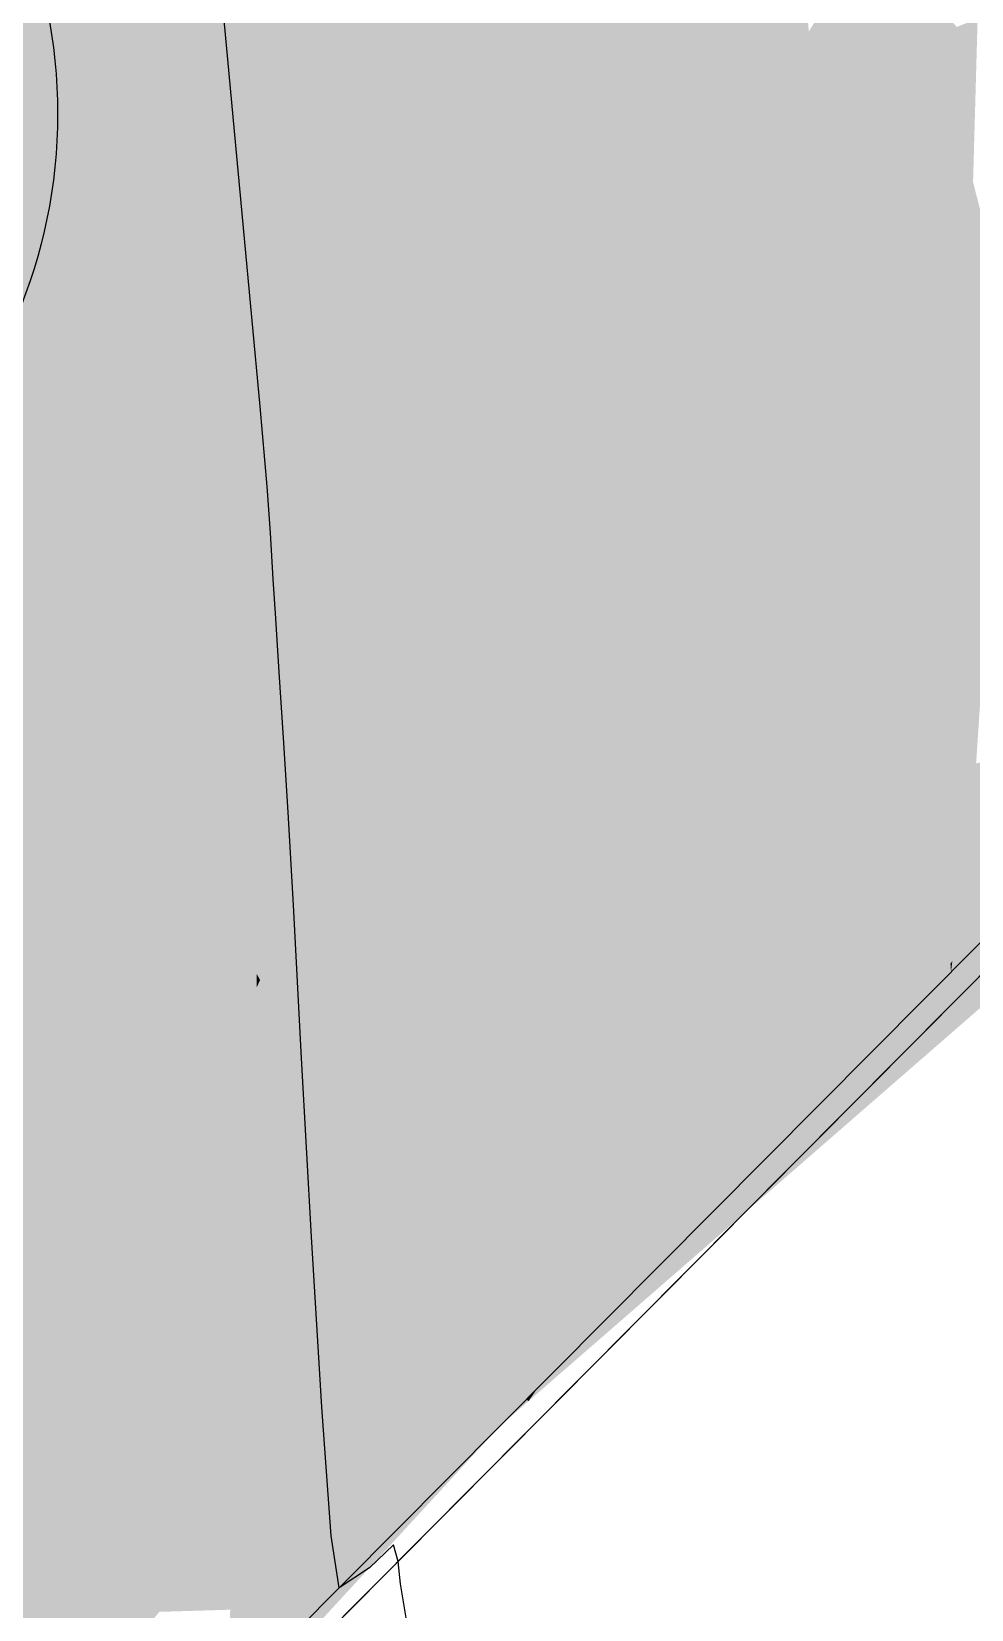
# Model space of a CAD drawing. Header units: millimetres. Extents: x 340454 to 342791, y 6993867 to 6995092.
# Drawn here: x 340841.32 to 340845.39, y 6994539.52 to 6994546.34 of the extents above; entities that cross this region are included whole.
import ezdxf

# ---------------------------------------------------------------- set-up
doc = ezdxf.new("R2010")
doc.units = ezdxf.units.MM
doc.header["$LTSCALE"] = 10
for name, color, linetype in [('A-MODELAGEM', 7, 'Continuous'), ('F-HZ-CORREDOR-FEAT', 2, 'Continuous'), ('NUMERO_DOS_LOTES', 165, 'Continuous'), ('T-HM-CURVA_INTERMEDIARIA', 45, 'Continuous'), ('URB-Calçadas', 2, 'Continuous'), ('URB-Quadras', 3, 'Continuous')]:
    doc.layers.add(name, color=color, linetype=linetype)
doc.layers.add('LOTES OK', color=7, linetype='Continuous', lineweight=0)

msp = doc.modelspace()

# ---------------------------------------------------------------- linework, layer by layer
at = {"layer": 'A-MODELAGEM', "color": 161, "linetype": 'Continuous', "lineweight": -3}
for points in [[(340840.9601, 6994546.3702), (340841.0891, 6994545.9715), (340842.1278, 6994549.656)], [(340841.1532, 6994545.7736), (340842.1278, 6994549.656), (340841.0891, 6994545.9715)], [(340841.1532, 6994545.7736), (340842.51, 6994549.4408), (340842.1278, 6994549.656)], [(340841.1532, 6994545.7736), (340841.2699, 6994545.4128), (340842.51, 6994549.4408)], [(340841.3381, 6994545.202), (340842.51, 6994549.4408), (340841.2699, 6994545.4128)], [(340841.4559, 6994544.8378), (340842.51, 6994549.4408), (340841.3381, 6994545.202)], [(340841.4559, 6994544.8378), (340842.4543, 6994547.7515), (340842.51, 6994549.4408)], [(340841.5154, 6994544.6539), (340842.4543, 6994547.7515), (340841.4559, 6994544.8378)], [(340841.6354, 6994544.2831), (340842.4543, 6994547.7515), (340841.5154, 6994544.6539)], [(340841.6354, 6994544.2831), (340842.4066, 6994546.3066), (340842.4543, 6994547.7515)], [(340842.4066, 6994546.3066), (340842.4725, 6994546.5059), (340842.4543, 6994547.7515)], [(340843.2544, 6994546.3328), (340843.2365, 6994547.476), (340843.0477, 6994546.9517)], [(340843.2544, 6994546.3328), (340843.3128, 6994546.4823), (340843.2365, 6994547.476)], [(340842.627, 6994545.7834), (340842.7302, 6994547.2844), (340842.4725, 6994546.5059)], [(340842.627, 6994545.7834), (340842.9967, 6994546.8099), (340842.7302, 6994547.2844)], [(340843.5961, 6994546.0744), (340843.6246, 6994547.2803), (340843.5469, 6994547.0814)], [(340843.5961, 6994546.0744), (340843.8261, 6994546.6184), (340843.6246, 6994547.2803)], [(340844.1524, 6994546.2738), (340844.0747, 6994547.2062), (340843.9174, 6994546.8341)], [(340844.1524, 6994546.2738), (340844.3186, 6994546.6377), (340844.0747, 6994547.2062)], [(340844.6043, 6994546.1828), (340844.6156, 6994547.1313), (340844.3849, 6994546.783)], [(340844.6043, 6994546.1828), (340844.6827, 6994546.3422), (340844.6156, 6994547.1313)], [(340843.5322, 6994545.9233), (340843.5469, 6994547.0814), (340843.5257, 6994547.0273)], [(340843.5322, 6994545.9233), (340843.5961, 6994546.0744), (340843.5469, 6994547.0814)], [(340843.4942, 6994545.8334), (340843.5257, 6994547.0273), (340843.3128, 6994546.4823)], [(340843.4942, 6994545.8334), (340843.5322, 6994545.9233), (340843.5257, 6994547.0273)], [(340843.0943, 6994545.9231), (340843.0477, 6994546.9517), (340842.9967, 6994546.8099)], [(340843.0943, 6994545.9231), (340843.2544, 6994546.3328), (340843.0477, 6994546.9517)], [(340842.627, 6994545.7834), (340843.0507, 6994545.8115), (340842.9967, 6994546.8099)], [(340843.0507, 6994545.8115), (340843.0943, 6994545.9231), (340842.9967, 6994546.8099)], [(340843.827, 6994545.5611), (340843.9174, 6994546.8341), (340843.8261, 6994546.6184)], [(340843.827, 6994545.5611), (340844.1524, 6994546.2738), (340843.9174, 6994546.8341)], [(340844.4155, 6994545.7992), (340844.3849, 6994546.783), (340844.3186, 6994546.6377)], [(340844.4155, 6994545.7992), (340844.6043, 6994546.1828), (340844.3849, 6994546.783)], [(340844.868, 6994545.6992), (340844.9497, 6994546.7669), (340844.6827, 6994546.3422)], [(340844.868, 6994545.6992), (340844.994, 6994546.7187), (340844.9497, 6994546.7669)], [(340844.868, 6994545.6992), (340845.0412, 6994546.0264), (340844.994, 6994546.7187)], [(340845.0412, 6994546.0264), (340845.08, 6994546.6251), (340844.994, 6994546.7187)], [(340844.3612, 6994545.6889), (340844.3186, 6994546.6377), (340844.1524, 6994546.2738)], [(340844.3612, 6994545.6889), (340844.4155, 6994545.7992), (340844.3186, 6994546.6377)], [(340843.7548, 6994545.4029), (340843.8261, 6994546.6184), (340843.5961, 6994546.0744)], [(340843.7548, 6994545.4029), (340843.827, 6994545.5611), (340843.8261, 6994546.6184)], [(340845.0412, 6994546.0264), (340845.104, 6994546.1448), (340845.08, 6994546.6251)], [(340845.104, 6994546.1448), (340845.2565, 6994546.4329), (340845.08, 6994546.6251)], [(340842.4192, 6994545.2062), (340842.4725, 6994546.5059), (340842.4066, 6994546.3066)], [(340842.4192, 6994545.2062), (340842.627, 6994545.7834), (340842.4725, 6994546.5059)], [(340843.319, 6994545.4189), (340843.3128, 6994546.4823), (340843.2544, 6994546.3328)], [(340843.319, 6994545.4189), (340843.4942, 6994545.8334), (340843.3128, 6994546.4823)], [(340845.104, 6994546.1448), (340845.3222, 6994546.3615), (340845.2565, 6994546.4329)], [(340845.4121, 6994546.3972), (340845.3222, 6994546.3615), (340845.4085, 6994546.2677)], [(340841.6856, 6994544.1279), (340842.4066, 6994546.3066), (340841.6354, 6994544.2831)], [(340841.8091, 6994543.7463), (340842.4066, 6994546.3066), (340841.6856, 6994544.1279)], [(340841.8091, 6994543.7463), (340842.3653, 6994545.0567), (340842.4066, 6994546.3066)], [(340842.3653, 6994545.0567), (340842.4192, 6994545.2062), (340842.4066, 6994546.3066)], [(340843.2705, 6994545.3043), (340843.2544, 6994546.3328), (340843.0943, 6994545.9231)], [(340843.2705, 6994545.3043), (340843.319, 6994545.4189), (340843.2544, 6994546.3328)], [(340844.6535, 6994545.2942), (340844.6827, 6994546.3422), (340844.6043, 6994546.1828)], [(340844.6535, 6994545.2942), (340844.868, 6994545.6992), (340844.6827, 6994546.3422)], [(340845.3173, 6994545.5586), (340845.3222, 6994546.3615), (340845.104, 6994546.1448)], [(340845.3173, 6994545.5586), (340845.3924, 6994545.6906), (340845.3222, 6994546.3615)], [(340845.3924, 6994545.6906), (340845.4085, 6994546.2677), (340845.3222, 6994546.3615)], [(340843.827, 6994545.5611), (340844.2244, 6994545.4108), (340844.1524, 6994546.2738)], [(340844.2244, 6994545.4108), (340844.3612, 6994545.6889), (340844.1524, 6994546.2738)], [(340844.5923, 6994545.1785), (340844.6043, 6994546.1828), (340844.4155, 6994545.7992)], [(340844.5923, 6994545.1785), (340844.6535, 6994545.2942), (340844.6043, 6994546.1828)], [(340845.1481, 6994545.2613), (340845.104, 6994546.1448), (340845.0412, 6994546.0264)], [(340845.1481, 6994545.2613), (340845.3173, 6994545.5586), (340845.104, 6994546.1448)], [(340843.5707, 6994544.9998), (340843.5961, 6994546.0744), (340843.5322, 6994545.9233)], [(340843.5707, 6994544.9998), (340843.7548, 6994545.4029), (340843.5961, 6994546.0744)], [(340845.0993, 6994545.1755), (340845.0412, 6994546.0264), (340844.868, 6994545.6992)], [(340845.0993, 6994545.1755), (340845.1481, 6994545.2613), (340845.0412, 6994546.0264)], [(340843.1367, 6994544.9879), (340843.0943, 6994545.9231), (340843.0507, 6994545.8115)], [(340843.1367, 6994544.9879), (340843.2705, 6994545.3043), (340843.0943, 6994545.9231)], [(340843.5191, 6994544.8868), (340843.5322, 6994545.9233), (340843.4942, 6994545.8334)], [(340843.5191, 6994544.8868), (340843.5707, 6994544.9998), (340843.5322, 6994545.9233)], [(340843.4662, 6994544.7708), (340843.4942, 6994545.8334), (340843.319, 6994545.4189)], [(340843.4662, 6994544.7708), (340843.5191, 6994544.8868), (340843.4942, 6994545.8334)], [(340842.5389, 6994544.5014), (340842.627, 6994545.7834), (340842.4192, 6994545.2062)], [(340842.5389, 6994544.5014), (340843.0507, 6994545.8115), (340842.627, 6994545.7834)], [(340842.5389, 6994544.5014), (340843.1001, 6994544.9012), (340843.0507, 6994545.8115)], [(340843.1001, 6994544.9012), (340843.1367, 6994544.9879), (340843.0507, 6994545.8115)], [(340844.4435, 6994544.8976), (340844.4155, 6994545.7992), (340844.3612, 6994545.6889)], [(340844.4435, 6994544.8976), (340844.5923, 6994545.1785), (340844.4155, 6994545.7992)], [(340844.4005, 6994544.8162), (340844.3612, 6994545.6889), (340844.2244, 6994545.4108)], [(340844.4005, 6994544.8162), (340844.4435, 6994544.8976), (340844.3612, 6994545.6889)], [(340844.7858, 6994544.6246), (340844.868, 6994545.6992), (340844.6535, 6994545.2942)], [(340844.7858, 6994544.6246), (340845.0993, 6994545.1755), (340844.868, 6994545.6992)], [(340845.3656, 6994544.7319), (340845.3924, 6994545.6906), (340845.3173, 6994545.5586)], [(340845.3656, 6994544.7319), (340845.5575, 6994545.0462), (340845.3924, 6994545.6906)], [(340843.7476, 6994544.442), (340843.827, 6994545.5611), (340843.7548, 6994545.4029)], [(340843.7476, 6994544.442), (340844.2244, 6994545.4108), (340843.827, 6994545.5611)], [(340845.3116, 6994544.6435), (340845.3173, 6994545.5586), (340845.1481, 6994545.2613)], [(340845.3116, 6994544.6435), (340845.3656, 6994544.7319), (340845.3173, 6994545.5586)], [(340843.3245, 6994544.4606), (340843.319, 6994545.4189), (340843.2705, 6994545.3043)], [(340843.3245, 6994544.4606), (340843.4662, 6994544.7708), (340843.319, 6994545.4189)], [(340843.7476, 6994544.442), (340844.2911, 6994544.6098), (340844.2244, 6994545.4108)], [(340844.2911, 6994544.6098), (340844.4005, 6994544.8162), (340844.2244, 6994545.4108)], [(340843.6917, 6994544.3284), (340843.7548, 6994545.4029), (340843.5707, 6994544.9998)], [(340843.6917, 6994544.3284), (340843.7476, 6994544.442), (340843.7548, 6994545.4029)], [(340843.285, 6994544.3741), (340843.2705, 6994545.3043), (340843.1367, 6994544.9879)], [(340843.285, 6994544.3741), (340843.3245, 6994544.4606), (340843.2705, 6994545.3043)], [(340844.6271, 6994544.3457), (340844.6535, 6994545.2942), (340844.5923, 6994545.1785)], [(340844.6271, 6994544.3457), (340844.7858, 6994544.6246), (340844.6535, 6994545.2942)], [(340842.3728, 6994544.0762), (340842.4192, 6994545.2062), (340842.3653, 6994545.0567)], [(340842.3728, 6994544.0762), (340842.5389, 6994544.5014), (340842.4192, 6994545.2062)], [(340845.1889, 6994544.4426), (340845.1481, 6994545.2613), (340845.0993, 6994545.1755)], [(340845.1889, 6994544.4426), (340845.3116, 6994544.6435), (340845.1481, 6994545.2613)], [(340844.5814, 6994544.2653), (340844.5923, 6994545.1785), (340844.4435, 6994544.8976)], [(340844.5814, 6994544.2653), (340844.6271, 6994544.3457), (340844.5923, 6994545.1785)], [(340844.7858, 6994544.6246), (340845.1533, 6994544.3842), (340845.0993, 6994545.1755)], [(340845.1533, 6994544.3842), (340845.1889, 6994544.4426), (340845.0993, 6994545.1755)], [(340841.849, 6994543.6229), (340842.3653, 6994545.0567), (340841.8091, 6994543.7463)], [(340841.9778, 6994543.2246), (340842.3653, 6994545.0567), (340841.849, 6994543.6229)], [(340841.9778, 6994543.2246), (340842.3293, 6994543.9649), (340842.3653, 6994545.0567)], [(340842.3293, 6994543.9649), (340842.3728, 6994544.0762), (340842.3653, 6994545.0567)], [(340843.548, 6994544.0364), (340843.5707, 6994544.9998), (340843.5191, 6994544.8868)], [(340843.548, 6994544.0364), (340843.6917, 6994544.3284), (340843.5707, 6994544.9998)], [(340845.4632, 6994544.043), (340845.5575, 6994545.0462), (340845.3656, 6994544.7319)], [(340843.1754, 6994544.134), (340843.1367, 6994544.9879), (340843.1001, 6994544.9012)], [(340843.1754, 6994544.134), (340843.285, 6994544.3741), (340843.1367, 6994544.9879)], [(340842.4628, 6994543.394), (340843.1001, 6994544.9012), (340842.5389, 6994544.5014)], [(340842.4628, 6994543.394), (340843.1452, 6994544.0678), (340843.1001, 6994544.9012)], [(340843.1452, 6994544.0678), (340843.1754, 6994544.134), (340843.1001, 6994544.9012)], [(340843.5074, 6994543.9538), (340843.5191, 6994544.8868), (340843.4662, 6994544.7708)], [(340843.5074, 6994543.9538), (340843.548, 6994544.0364), (340843.5191, 6994544.8868)], [(340844.4693, 6994544.0684), (340844.4435, 6994544.8976), (340844.4005, 6994544.8162)], [(340844.4693, 6994544.0684), (340844.5814, 6994544.2653), (340844.4435, 6994544.8976)], [(340844.4367, 6994544.011), (340844.4005, 6994544.8162), (340844.2911, 6994544.6098)], [(340844.4367, 6994544.011), (340844.4693, 6994544.0684), (340844.4005, 6994544.8162)], [(340843.441, 6994543.819), (340843.4662, 6994544.7708), (340843.3245, 6994544.4606)], [(340843.441, 6994543.819), (340843.5074, 6994543.9538), (340843.4662, 6994544.7708)], [(340845.3412, 6994543.8566), (340845.3656, 6994544.7319), (340845.3116, 6994544.6435)], [(340845.3412, 6994543.8566), (340845.4632, 6994544.043), (340845.3656, 6994544.7319)], [(340843.6772, 6994543.4505), (340844.2911, 6994544.6098), (340843.7476, 6994544.442)], [(340843.6772, 6994543.4505), (340844.3533, 6994543.8644), (340844.2911, 6994544.6098)], [(340844.3533, 6994543.8644), (340844.4367, 6994544.011), (340844.2911, 6994544.6098)], [(340844.7122, 6994543.662), (340844.7858, 6994544.6246), (340844.6271, 6994544.3457)], [(340844.7122, 6994543.662), (340845.1533, 6994544.3842), (340844.7858, 6994544.6246)], [(340845.3065, 6994543.8036), (340845.3116, 6994544.6435), (340845.1889, 6994544.4426)], [(340845.3065, 6994543.8036), (340845.3412, 6994543.8566), (340845.3116, 6994544.6435)], [(340842.4628, 6994543.394), (340842.5389, 6994544.5014), (340842.3728, 6994544.0762)], [(340843.3295, 6994543.5925), (340843.3245, 6994544.4606), (340843.285, 6994544.3741)], [(340843.3295, 6994543.5925), (340843.441, 6994543.819), (340843.3245, 6994544.4606)], [(340843.6772, 6994543.4505), (340843.7476, 6994544.442), (340843.6917, 6994544.3284)], [(340845.2269, 6994543.6821), (340845.1889, 6994544.4426), (340845.1533, 6994544.3842)], [(340845.2269, 6994543.6821), (340845.3065, 6994543.8036), (340845.1889, 6994544.4426)], [(340843.2982, 6994543.5289), (340843.285, 6994544.3741), (340843.1754, 6994544.134)], [(340843.2982, 6994543.5289), (340843.3295, 6994543.5925), (340843.285, 6994544.3741)], [(340843.6356, 6994543.3718), (340843.6917, 6994544.3284), (340843.548, 6994544.0364)], [(340843.6356, 6994543.3718), (340843.6772, 6994543.4505), (340843.6917, 6994544.3284)], [(340844.6031, 6994543.4834), (340844.6271, 6994544.3457), (340844.5814, 6994544.2653)], [(340844.6031, 6994543.4834), (340844.7122, 6994543.662), (340844.6271, 6994544.3457)], [(340844.7122, 6994543.662), (340845.2036, 6994543.6465), (340845.1533, 6994544.3842)], [(340845.2036, 6994543.6465), (340845.2269, 6994543.6821), (340845.1533, 6994544.3842)], [(340844.5714, 6994543.4314), (340844.5814, 6994544.2653), (340844.4693, 6994544.0684)], [(340844.5714, 6994543.4314), (340844.6031, 6994543.4834), (340844.5814, 6994544.2653)], [(340843.2109, 6994543.3513), (340843.1754, 6994544.134), (340843.1452, 6994544.0678)], [(340843.2109, 6994543.3513), (340843.2982, 6994543.5289), (340843.1754, 6994544.134)], [(340842.332, 6994543.0848), (340842.3728, 6994544.0762), (340842.3293, 6994543.9649)], [(340842.332, 6994543.0848), (340842.4628, 6994543.394), (340842.3728, 6994544.0762)], [(340842.3964, 6994542.4277), (340843.1452, 6994544.0678), (340842.4628, 6994543.394)], [(340842.3964, 6994542.4277), (340843.1867, 6994543.3021), (340843.1452, 6994544.0678)], [(340843.1867, 6994543.3021), (340843.2109, 6994543.3513), (340843.1452, 6994544.0678)], [(340844.4931, 6994543.3033), (340844.4693, 6994544.0684), (340844.4367, 6994544.011)], [(340844.4931, 6994543.3033), (340844.5714, 6994543.4314), (340844.4693, 6994544.0684)], [(340843.5275, 6994543.1677), (340843.548, 6994544.0364), (340843.5074, 6994543.9538)], [(340843.5275, 6994543.1677), (340843.6356, 6994543.3718), (340843.548, 6994544.0364)], [(340844.4702, 6994543.2657), (340844.4367, 6994544.011), (340844.3533, 6994543.8644)], [(340844.4702, 6994543.2657), (340844.4931, 6994543.3033), (340844.4367, 6994544.011)], [(340845.3783, 6994543.1396), (340845.4632, 6994544.043), (340845.3412, 6994543.8566)], [(340845.3783, 6994543.1396), (340845.4056, 6994543.1785), (340845.4632, 6994544.043)], [(340842.006, 6994543.1375), (340842.3293, 6994543.9649), (340841.9778, 6994543.2246)], [(340842.1429, 6994542.7143), (340842.3293, 6994543.9649), (340842.006, 6994543.1375)], [(340842.1429, 6994542.7143), (340842.2975, 6994543.0031), (340842.3293, 6994543.9649)], [(340842.2975, 6994543.0031), (340842.332, 6994543.0848), (340842.3293, 6994543.9649)], [(340843.4967, 6994543.1095), (340843.5074, 6994543.9538), (340843.441, 6994543.819)], [(340843.4967, 6994543.1095), (340843.5275, 6994543.1677), (340843.5074, 6994543.9538)], [(340843.6145, 6994542.566), (340844.3533, 6994543.8644), (340843.6772, 6994543.4505)], [(340843.6145, 6994542.566), (340844.4112, 6994543.1692), (340844.3533, 6994543.8644)], [(340844.4112, 6994543.1692), (340844.4702, 6994543.2657), (340844.3533, 6994543.8644)], [(340845.3188, 6994543.0548), (340845.3412, 6994543.8566), (340845.3065, 6994543.8036)], [(340845.3188, 6994543.0548), (340845.3783, 6994543.1396), (340845.3412, 6994543.8566)], [(340843.4184, 6994542.9617), (340843.441, 6994543.819), (340843.3295, 6994543.5925)], [(340843.4184, 6994542.9617), (340843.4967, 6994543.1095), (340843.441, 6994543.819)], [(340845.3017, 6994543.0304), (340845.3065, 6994543.8036), (340845.2269, 6994543.6821)], [(340845.3017, 6994543.0304), (340845.3188, 6994543.0548), (340845.3065, 6994543.8036)], [(340844.6459, 6994542.7948), (340844.7122, 6994543.662), (340844.6031, 6994543.4834)], [(340844.6459, 6994542.7948), (340845.2036, 6994543.6465), (340844.7122, 6994543.662)], [(340844.6459, 6994542.7948), (340845.2506, 6994542.9576), (340845.2036, 6994543.6465)], [(340845.2622, 6994542.9742), (340845.2269, 6994543.6821), (340845.2036, 6994543.6465)], [(340845.2506, 6994542.9576), (340845.2622, 6994542.9742), (340845.2036, 6994543.6465)], [(340845.2622, 6994542.9742), (340845.3017, 6994543.0304), (340845.2269, 6994543.6821)], [(340843.3341, 6994542.8025), (340843.3295, 6994543.5925), (340843.2982, 6994543.5289)], [(340843.3341, 6994542.8025), (340843.4184, 6994542.9617), (340843.3295, 6994543.5925)], [(340843.3103, 6994542.7576), (340843.2982, 6994543.5289), (340843.2109, 6994543.3513)], [(340843.3103, 6994542.7576), (340843.3341, 6994542.8025), (340843.2982, 6994543.5289)], [(340843.6145, 6994542.566), (340843.6772, 6994543.4505), (340843.6356, 6994543.3718)], [(340844.5622, 6994542.6671), (340844.5714, 6994543.4314), (340844.4931, 6994543.3033)], [(340844.5622, 6994542.6671), (340844.5812, 6994542.696), (340844.5714, 6994543.4314)], [(340844.5812, 6994542.696), (340844.6031, 6994543.4834), (340844.5714, 6994543.4314)], [(340844.5812, 6994542.696), (340844.6459, 6994542.7948), (340844.6031, 6994543.4834)], [(340842.3964, 6994542.4277), (340842.4628, 6994543.394), (340842.332, 6994543.0848)], [(340843.5852, 6994542.5147), (340843.6356, 6994543.3718), (340843.5275, 6994543.1677)], [(340843.5852, 6994542.5147), (340843.6145, 6994542.566), (340843.6356, 6994543.3718)], [(340842.3757, 6994542.1273), (340842.4983, 6994541.9033), (340843.1867, 6994543.3021)], [(340842.3757, 6994542.1273), (340843.1867, 6994543.3021), (340842.3964, 6994542.4277)], [(340842.5459, 6994541.8163), (340843.1867, 6994543.3021), (340842.4983, 6994541.9033)], [(340842.5459, 6994541.8163), (340843.2249, 6994542.5963), (340843.1867, 6994543.3021)], [(340843.2435, 6994542.6314), (340843.2109, 6994543.3513), (340843.1867, 6994543.3021)], [(340843.2249, 6994542.5963), (340843.2435, 6994542.6314), (340843.1867, 6994543.3021)], [(340843.2435, 6994542.6314), (340843.3103, 6994542.7576), (340843.2109, 6994543.3513)], [(340844.5152, 6994542.5952), (340844.4931, 6994543.3033), (340844.4702, 6994543.2657)], [(340844.5152, 6994542.5952), (340844.5622, 6994542.6671), (340844.4931, 6994543.3033)], [(340844.5013, 6994542.5739), (340844.4702, 6994543.2657), (340844.4112, 6994543.1692)], [(340844.5013, 6994542.5739), (340844.5152, 6994542.5952), (340844.4702, 6994543.2657)], [(340845.3028, 6994542.3232), (340846.0239, 6994543.2833), (340845.4056, 6994543.1785)], [(340845.3028, 6994542.3232), (340846.0457, 6994543.0294), (340846.0239, 6994543.2833)], [(340843.5089, 6994542.3805), (340843.5275, 6994543.1677), (340843.4967, 6994543.1095)], [(340843.5089, 6994542.3805), (340843.5852, 6994542.5147), (340843.5275, 6994543.1677)], [(340843.5581, 6994541.7723), (340844.4112, 6994543.1692), (340843.6145, 6994542.566)], [(340843.5581, 6994541.7723), (340844.4654, 6994542.5192), (340844.4112, 6994543.1692)], [(340844.4654, 6994542.5192), (340844.5013, 6994542.5739), (340844.4112, 6994543.1692)], [(340845.3028, 6994542.3232), (340845.4056, 6994543.1785), (340845.3783, 6994543.1396)], [(340843.487, 6994542.342), (340843.4967, 6994543.1095), (340843.4184, 6994542.9617)], [(340843.487, 6994542.342), (340843.5089, 6994542.3805), (340843.4967, 6994543.1095)], [(340845.3014, 6994542.3213), (340845.3783, 6994543.1396), (340845.3188, 6994543.0548)], [(340845.3014, 6994542.3213), (340845.3028, 6994542.3232), (340845.3783, 6994543.1396)], [(340842.2961, 6994542.2691), (340842.2984, 6994542.2651), (340842.332, 6994543.0848)], [(340842.2961, 6994542.2691), (340842.332, 6994543.0848), (340842.2975, 6994543.0031)], [(340842.3115, 6994542.2418), (340842.332, 6994543.0848), (340842.2984, 6994542.2651)], [(340842.3115, 6994542.2418), (340842.3964, 6994542.4277), (340842.332, 6994543.0848)], [(340845.2973, 6994542.316), (340845.3017, 6994543.0304), (340845.2622, 6994542.9742)], [(340845.2971, 6994542.2758), (340846.0457, 6994543.0294), (340845.3028, 6994542.3232)], [(340845.4391, 6994542.1348), (340846.0457, 6994543.0294), (340845.2971, 6994542.2758)], [(340845.2973, 6994542.316), (340845.2983, 6994542.3172), (340845.3017, 6994543.0304)], [(340845.2983, 6994542.3172), (340845.3188, 6994543.0548), (340845.3017, 6994543.0304)], [(340845.2983, 6994542.3172), (340845.3014, 6994542.3213), (340845.3188, 6994543.0548)], [(340842.157, 6994542.6708), (340842.2975, 6994543.0031), (340842.1429, 6994542.7143)], [(340842.2745, 6994542.3075), (340842.2975, 6994543.0031), (340842.157, 6994542.6708)], [(340842.2961, 6994542.2691), (340842.2975, 6994543.0031), (340842.2745, 6994542.3075)], [(340843.3979, 6994542.1855), (340843.4184, 6994542.9617), (340843.3341, 6994542.8025)], [(340843.3979, 6994542.1855), (340843.487, 6994542.342), (340843.4184, 6994542.9617)], [(340844.5858, 6994542.01), (340845.2506, 6994542.9576), (340844.6459, 6994542.7948)], [(340844.5858, 6994542.01), (340845.2946, 6994542.3123), (340845.2506, 6994542.9576)], [(340845.2952, 6994542.3131), (340845.2622, 6994542.9742), (340845.2506, 6994542.9576)], [(340845.2946, 6994542.3123), (340845.2952, 6994542.3131), (340845.2506, 6994542.9576)], [(340845.2952, 6994542.3131), (340845.2973, 6994542.316), (340845.2622, 6994542.9742)], [(340843.3214, 6994542.0509), (340843.3103, 6994542.7576), (340843.2435, 6994542.6314)], [(340843.3383, 6994542.0807), (340843.3341, 6994542.8025), (340843.3103, 6994542.7576)], [(340843.3214, 6994542.0509), (340843.3383, 6994542.0807), (340843.3103, 6994542.7576)], [(340843.3383, 6994542.0807), (340843.3979, 6994542.1855), (340843.3341, 6994542.8025)], [(340844.5858, 6994542.01), (340844.6459, 6994542.7948), (340844.5812, 6994542.696)], [(340844.5611, 6994541.9748), (340844.5812, 6994542.696), (340844.5622, 6994542.6671)], [(340844.5611, 6994541.9748), (340844.5858, 6994542.01), (340844.5812, 6994542.696)], [(340843.2736, 6994541.967), (340843.2435, 6994542.6314), (340843.2249, 6994542.5963)], [(340843.2736, 6994541.967), (340843.3214, 6994542.0509), (340843.2435, 6994542.6314)], [(340844.5538, 6994541.9643), (340844.5622, 6994542.6671), (340844.5152, 6994542.5952)], [(340844.5538, 6994541.9643), (340844.5611, 6994541.9748), (340844.5622, 6994542.6671)], [(340842.5459, 6994541.8163), (340842.681, 6994541.5692), (340843.2249, 6994542.5963)], [(340842.779, 6994541.3902), (340843.2249, 6994542.5963), (340842.681, 6994541.5692)], [(340842.779, 6994541.3902), (340843.2603, 6994541.9436), (340843.2249, 6994542.5963)], [(340843.2603, 6994541.9436), (340843.2736, 6994541.967), (340843.2249, 6994542.5963)], [(340843.5581, 6994541.7723), (340843.6145, 6994542.566), (340843.5852, 6994542.5147)], [(340844.5302, 6994541.9306), (340844.5013, 6994542.5739), (340844.4654, 6994542.5192)], [(340844.5356, 6994541.9384), (340844.5152, 6994542.5952), (340844.5013, 6994542.5739)], [(340844.5302, 6994541.9306), (340844.5356, 6994541.9384), (340844.5013, 6994542.5739)], [(340844.5356, 6994541.9384), (340844.5538, 6994541.9643), (340844.5152, 6994542.5952)], [(340843.5073, 6994541.0561), (340844.4654, 6994542.5192), (340843.5581, 6994541.7723)], [(340843.5073, 6994541.0561), (340844.5162, 6994541.9107), (340844.4654, 6994542.5192)], [(340843.5399, 6994541.7425), (340843.5852, 6994542.5147), (340843.5089, 6994542.3805)], [(340843.5399, 6994541.7425), (340843.5581, 6994541.7723), (340843.5852, 6994542.5147)], [(340844.5162, 6994541.9107), (340844.5302, 6994541.9306), (340844.4654, 6994542.5192)], [(340842.3115, 6994542.2418), (340842.3757, 6994542.1273), (340842.3964, 6994542.4277)], [(340843.4781, 6994541.6413), (340843.487, 6994542.342), (340843.3979, 6994542.1855)], [(340843.4781, 6994541.6413), (340843.492, 6994541.664), (340843.487, 6994542.342)], [(340843.492, 6994541.664), (340843.5089, 6994542.3805), (340843.487, 6994542.342)], [(340843.492, 6994541.664), (340843.5399, 6994541.7425), (340843.5089, 6994542.3805)], [(340844.5858, 6994542.01), (340845.1746, 6994542.1525), (340845.2946, 6994542.3123)], [(340844.636, 6994541.4354), (340845.2971, 6994542.2758), (340845.1746, 6994542.1525)], [(340845.4391, 6994542.1348), (340845.2971, 6994542.2758), (340844.636, 6994541.4354)], [(340845.1746, 6994542.1525), (340845.2971, 6994542.2758), (340845.2946, 6994542.3123)], [(340845.2971, 6994542.2758), (340845.2952, 6994542.3131), (340845.2946, 6994542.3123)], [(340845.2971, 6994542.2758), (340845.2973, 6994542.316), (340845.2952, 6994542.3131)], [(340845.2971, 6994542.2758), (340845.3028, 6994542.3232), (340845.3014, 6994542.3213)], [(340845.2971, 6994542.2758), (340845.3014, 6994542.3213), (340845.2983, 6994542.3172)], [(340845.2971, 6994542.2758), (340845.2983, 6994542.3172), (340845.2973, 6994542.316)], [(340843.3793, 6994541.4794), (340843.3979, 6994542.1855), (340843.3383, 6994542.0807)], [(340843.3793, 6994541.4794), (340843.4781, 6994541.6413), (340843.3979, 6994542.1855)], [(340844.5485, 6994541.5223), (340845.1746, 6994542.1525), (340844.5858, 6994542.01)], [(340844.636, 6994541.4354), (340845.1746, 6994542.1525), (340844.5485, 6994541.5223)], [(340843.3421, 6994541.4186), (340843.3383, 6994542.0807), (340843.3214, 6994542.0509)], [(340843.3421, 6994541.4186), (340843.3793, 6994541.4794), (340843.3383, 6994542.0807)], [(340843.3315, 6994541.4012), (340843.3214, 6994542.0509), (340843.2736, 6994541.967)], [(340843.3315, 6994541.4012), (340843.3421, 6994541.4186), (340843.3214, 6994542.0509)], [(340844.5485, 6994541.5223), (340844.5858, 6994542.01), (340844.5611, 6994541.9748)], [(340842.779, 6994541.3902), (340842.8606, 6994541.2411), (340843.2603, 6994541.9436)], [(340842.9927, 6994540.9995), (340843.2603, 6994541.9436), (340842.8606, 6994541.2411)], [(340842.9927, 6994540.9995), (340843.293, 6994541.3382), (340843.2603, 6994541.9436)], [(340843.3015, 6994541.3521), (340843.2736, 6994541.967), (340843.2603, 6994541.9436)], [(340843.293, 6994541.3382), (340843.3015, 6994541.3521), (340843.2603, 6994541.9436)], [(340843.3015, 6994541.3521), (340843.3315, 6994541.4012), (340843.2736, 6994541.967)], [(340844.5485, 6994541.5223), (340844.5302, 6994541.9306), (340844.5162, 6994541.9107)], [(340844.5485, 6994541.5223), (340844.5356, 6994541.9384), (340844.5302, 6994541.9306)], [(340844.5485, 6994541.5223), (340844.5538, 6994541.9643), (340844.5356, 6994541.9384)], [(340844.5485, 6994541.5223), (340844.5611, 6994541.9748), (340844.5538, 6994541.9643)], [(340843.5108, 6994540.4776), (340844.5162, 6994541.9107), (340843.5073, 6994541.0561)], [(340843.5108, 6994540.4776), (340844.5485, 6994541.5223), (340844.5162, 6994541.9107)], [(340843.4989, 6994541.0432), (340843.5399, 6994541.7425), (340843.492, 6994541.664)], [(340843.4989, 6994541.0432), (340843.5073, 6994541.0561), (340843.5399, 6994541.7425)], [(340843.5073, 6994541.0561), (340843.5581, 6994541.7723), (340843.5399, 6994541.7425)], [(340843.4765, 6994541.0091), (340843.492, 6994541.664), (340843.4781, 6994541.6413)], [(340843.4765, 6994541.0091), (340843.4989, 6994541.0432), (340843.492, 6994541.664)], [(340843.47, 6994540.9992), (340843.4781, 6994541.6413), (340843.3793, 6994541.4794)], [(340843.47, 6994540.9992), (340843.4765, 6994541.0091), (340843.4781, 6994541.6413)], [(340844.636, 6994541.4354), (340844.5485, 6994541.5223), (340843.4711, 6994540.421)], [(340843.4711, 6994540.421), (340844.5485, 6994541.5223), (340843.5108, 6994540.4776)], [(340843.3623, 6994540.8346), (340843.3793, 6994541.4794), (340843.3421, 6994541.4186)], [(340843.3623, 6994540.8346), (340843.47, 6994540.9992), (340843.3793, 6994541.4794)], [(340843.3409, 6994540.8019), (340843.3315, 6994541.4012), (340843.3015, 6994541.3521)], [(340843.3457, 6994540.8092), (340843.3421, 6994541.4186), (340843.3315, 6994541.4012)], [(340843.3409, 6994540.8019), (340843.3457, 6994540.8092), (340843.3315, 6994541.4012)], [(340843.3457, 6994540.8092), (340843.3623, 6994540.8346), (340843.3421, 6994541.4186)], [(340842.9927, 6994540.9995), (340843.0369, 6994540.9188), (340843.293, 6994541.3382)], [(340843.1932, 6994540.633), (340843.293, 6994541.3382), (340843.0369, 6994540.9188)], [(340843.1932, 6994540.633), (340843.3235, 6994540.7754), (340843.293, 6994541.3382)], [(340843.3274, 6994540.7813), (340843.3015, 6994541.3521), (340843.293, 6994541.3382)], [(340843.3235, 6994540.7754), (340843.3274, 6994540.7813), (340843.293, 6994541.3382)], [(340843.3274, 6994540.7813), (340843.3409, 6994540.8019), (340843.3015, 6994541.3521)], [(340843.4628, 6994540.4293), (340843.5073, 6994541.0561), (340843.4989, 6994541.0432)], [(340843.4628, 6994540.4293), (340843.5108, 6994540.4776), (340843.5073, 6994541.0561)], [(340843.4628, 6994540.4293), (340843.4989, 6994541.0432), (340843.4765, 6994541.0091)], [(340843.4628, 6994540.4293), (340843.47, 6994540.9992), (340843.3623, 6994540.8346)], [(340843.4628, 6994540.4293), (340843.4765, 6994541.0091), (340843.47, 6994540.9992)], [(340843.2101, 6994540.6022), (340843.3235, 6994540.7754), (340843.1932, 6994540.633)], [(340843.3485, 6994540.3142), (340843.3235, 6994540.7754), (340843.2101, 6994540.6022)], [(340843.3485, 6994540.3142), (340843.3274, 6994540.7813), (340843.3235, 6994540.7754)], [(340843.3485, 6994540.3142), (340843.3409, 6994540.8019), (340843.3274, 6994540.7813)], [(340843.3485, 6994540.3142), (340843.3457, 6994540.8092), (340843.3409, 6994540.8019)], [(340843.3485, 6994540.3142), (340843.3623, 6994540.8346), (340843.3457, 6994540.8092)], [(340843.3485, 6994540.3142), (340843.4628, 6994540.4293), (340843.3623, 6994540.8346)], [(340843.3485, 6994540.3142), (340843.4711, 6994540.421), (340843.4628, 6994540.4293)], [(340843.4711, 6994540.421), (340843.5108, 6994540.4776), (340843.4628, 6994540.4293)]]:
    msp.add_solid(points, dxfattribs=at)
at = {"layer": 'A-MODELAGEM', "color": 11, "linetype": 'Continuous', "lineweight": -3}
for points in [[(340840.1471, 6994541.766), (340841.3381, 6994545.202), (340841.2699, 6994545.4128)], [(340840.1471, 6994541.766), (340840.3242, 6994541.5349), (340841.3381, 6994545.202)], [(340840.3242, 6994541.5349), (340841.4559, 6994544.8378), (340841.3381, 6994545.202)], [(340840.3242, 6994541.5349), (340841.5154, 6994544.6539), (340841.4559, 6994544.8378)], [(340840.3242, 6994541.5349), (340840.5004, 6994541.3051), (340841.5154, 6994544.6539)], [(340840.5004, 6994541.3051), (340841.6354, 6994544.2831), (340841.5154, 6994544.6539)], [(340840.5004, 6994541.3051), (340841.6856, 6994544.1279), (340841.6354, 6994544.2831)], [(340840.5004, 6994541.3051), (340840.6757, 6994541.0764), (340841.6856, 6994544.1279)], [(340840.6757, 6994541.0764), (340841.8091, 6994543.7463), (340841.6856, 6994544.1279)], [(340840.6757, 6994541.0764), (340841.849, 6994543.6229), (340841.8091, 6994543.7463)], [(340840.6757, 6994541.0764), (340840.85, 6994540.8489), (340841.849, 6994543.6229)], [(340840.85, 6994540.8489), (340841.9778, 6994543.2246), (340841.849, 6994543.6229)], [(340840.85, 6994540.8489), (340842.006, 6994543.1375), (340841.9778, 6994543.2246)], [(340840.85, 6994540.8489), (340841.0234, 6994540.6227), (340842.006, 6994543.1375)], [(340841.0234, 6994540.6227), (340842.1429, 6994542.7143), (340842.006, 6994543.1375)], [(340841.0234, 6994540.6227), (340842.157, 6994542.6708), (340842.1429, 6994542.7143)], [(340841.0234, 6994540.6227), (340841.1959, 6994540.3977), (340842.157, 6994542.6708)], [(340841.1959, 6994540.3977), (340842.2745, 6994542.3075), (340842.157, 6994542.6708)], [(340841.1959, 6994540.3977), (340842.2693, 6994542.1495), (340842.2745, 6994542.3075)], [(340842.2693, 6994542.1495), (340842.2961, 6994542.2691), (340842.2745, 6994542.3075)], [(340842.264, 6994541.4271), (340842.296, 6994542.208), (340842.2693, 6994542.1495)], [(340842.264, 6994541.4271), (340842.3379, 6994541.5774), (340842.296, 6994542.208)], [(340842.2693, 6994542.1495), (340842.296, 6994542.208), (340842.2961, 6994542.2691)], [(340842.296, 6994542.208), (340842.2984, 6994542.2651), (340842.2961, 6994542.2691)], [(340842.296, 6994542.208), (340842.3115, 6994542.2418), (340842.2984, 6994542.2651)], [(340842.3379, 6994541.5774), (340842.3115, 6994542.2418), (340842.296, 6994542.208)], [(340842.3379, 6994541.5774), (340842.3757, 6994542.1273), (340842.3115, 6994542.2418)], [(340841.1959, 6994540.3977), (340841.3673, 6994540.174), (340842.2693, 6994542.1495)], [(340841.3673, 6994540.174), (340842.2441, 6994541.3868), (340842.2693, 6994542.1495)], [(340842.2441, 6994541.3868), (340842.264, 6994541.4271), (340842.2693, 6994542.1495)], [(340842.3379, 6994541.5774), (340842.4983, 6994541.9033), (340842.3757, 6994542.1273)], [(340842.3379, 6994541.5774), (340842.5459, 6994541.8163), (340842.4983, 6994541.9033)], [(340842.2861, 6994540.8234), (340842.681, 6994541.5692), (340842.5459, 6994541.8163)], [(340842.2861, 6994540.8234), (340842.5459, 6994541.8163), (340842.3379, 6994541.5774)], [(340842.2861, 6994540.8234), (340842.3379, 6994541.5774), (340842.264, 6994541.4271)], [(340842.2861, 6994540.8234), (340842.779, 6994541.3902), (340842.681, 6994541.5692)], [(340841.3673, 6994540.174), (340841.5378, 6994539.9515), (340842.2441, 6994541.3868)], [(340841.5378, 6994539.9515), (340842.2215, 6994540.7014), (340842.2441, 6994541.3868)], [(340842.2215, 6994540.7014), (340842.2352, 6994540.7273), (340842.2441, 6994541.3868)], [(340842.2352, 6994540.7273), (340842.264, 6994541.4271), (340842.2441, 6994541.3868)], [(340842.2352, 6994540.7273), (340842.2861, 6994540.8234), (340842.264, 6994541.4271)], [(340842.2398, 6994540.1502), (340842.8606, 6994541.2411), (340842.779, 6994541.3902)], [(340842.2398, 6994540.1502), (340842.779, 6994541.3902), (340842.2861, 6994540.8234)], [(340842.2398, 6994540.1502), (340842.9927, 6994540.9995), (340842.8606, 6994541.2411)], [(340842.1983, 6994539.5456), (340843.0369, 6994540.9188), (340842.9927, 6994540.9995)], [(340842.1983, 6994539.5456), (340842.9927, 6994540.9995), (340842.2398, 6994540.1502)], [(340842.1983, 6994539.5456), (340843.1932, 6994540.633), (340843.0369, 6994540.9188)], [(340842.2398, 6994540.1502), (340842.2861, 6994540.8234), (340842.2352, 6994540.7273)], [(340842.2093, 6994540.0966), (340842.2352, 6994540.7273), (340842.2215, 6994540.7014)], [(340842.2093, 6994540.0966), (340842.2398, 6994540.1502), (340842.2352, 6994540.7273)], [(340841.5378, 6994539.9515), (340841.7073, 6994539.7304), (340842.2215, 6994540.7014)], [(340841.7073, 6994539.7304), (340842.2011, 6994540.0821), (340842.2215, 6994540.7014)], [(340842.2011, 6994540.0821), (340842.2093, 6994540.0966), (340842.2215, 6994540.7014)], [(340842.1983, 6994539.5456), (340843.2101, 6994540.6022), (340843.1932, 6994540.633)], [(340842.1983, 6994539.5456), (340842.389, 6994539.3482), (340843.2101, 6994540.6022)], [(340842.389, 6994539.3482), (340843.3485, 6994540.3142), (340843.2101, 6994540.6022)], [(340840.6569, 6994539.123), (340841.3673, 6994540.174), (340841.1959, 6994540.3977)], [(340842.389, 6994539.3482), (340842.2148, 6994539.0823), (340843.3485, 6994540.3142)], [(340840.6569, 6994539.123), (340840.7911, 6994538.9118), (340841.3673, 6994540.174)], [(340840.7911, 6994538.9118), (340841.5378, 6994539.9515), (340841.3673, 6994540.174)], [(340842.1859, 6994539.5253), (340842.2093, 6994540.0966), (340842.2011, 6994540.0821)], [(340842.1859, 6994539.5253), (340842.1983, 6994539.5456), (340842.2093, 6994540.0966)], [(340842.1983, 6994539.5456), (340842.2398, 6994540.1502), (340842.2093, 6994540.0966)], [(340841.7073, 6994539.7304), (340841.8758, 6994539.5105), (340842.2011, 6994540.0821)], [(340841.8758, 6994539.5105), (340842.1825, 6994539.5198), (340842.2011, 6994540.0821)], [(340842.1825, 6994539.5198), (340842.1859, 6994539.5253), (340842.2011, 6994540.0821)], [(340840.7911, 6994538.9118), (340840.9236, 6994538.7033), (340841.5378, 6994539.9515)], [(340840.9236, 6994538.7033), (340841.7073, 6994539.7304), (340841.5378, 6994539.9515)], [(340840.9236, 6994538.7033), (340841.0544, 6994538.4974), (340841.7073, 6994539.7304)], [(340841.0544, 6994538.4974), (340841.8758, 6994539.5105), (340841.7073, 6994539.7304)], [(340842.1695, 6994539.1273), (340842.1983, 6994539.5456), (340842.1859, 6994539.5253)], [(340842.1695, 6994539.1273), (340842.389, 6994539.3482), (340842.1983, 6994539.5456)], [(340842.1695, 6994539.1273), (340842.1859, 6994539.5253), (340842.1825, 6994539.5198)]]:
    msp.add_solid(points, dxfattribs=at)
at = {"layer": 'F-HZ-CORREDOR-FEAT', "color": 2, "linetype": 'Continuous', "lineweight": -3}
msp.add_polyline3d([(340847.48, 6994544.4734, 723.417), (340846.1594, 6994545.8254, 723.5558), (340844.844, 6994547.1824, 723.6947), (340843.5338, 6994548.5444, 723.8335), (340842.2288, 6994549.9114, 723.9724), (340840.929, 6994551.2833, 724.1112), (340839.6344, 6994552.6602, 724.25), (340838.3451, 6994554.0421, 724.3889), (340838.3451, 6994554.0421, 724.3889), (340837.6863, 6994554.7522, 724.46), (340833.2972, 6994550.7033, 724.7594), (340815.741, 6994534.5077, 725.957), (340815.5398, 6994512.3191, 727.2746), (340843.3485, 6994540.3142, 723.916), (340847.48, 6994544.4734, 723.417)], dxfattribs=at)
at = {"layer": 'LOTES OK', "lineweight": 20}
for points in [[(340847.6205, 6994544.4729, -0.007256), (340837.6919, 6994554.8934), (340815.6414, 6994534.5519), (340815.4376, 6994512.0743), (340847.6205, 6994544.4729, -0.008286)], [(340857.9033, 6994534.3942, -0.008295), (340847.6205, 6994544.4729), (340815.4376, 6994512.0743), (340815.191, 6994484.8738), (340857.9033, 6994534.3942, -0.008295)]]:
    msp.add_lwpolyline(points, format="xyb", close=True, dxfattribs=at)
at = {"layer": 'NUMERO_DOS_LOTES', "color": 165, "transparency": 33554687}
msp.add_circle((340839.1848, 6994545.9859), 2.2515, dxfattribs=at)
at = {"layer": 'T-HM-CURVA_INTERMEDIARIA', "color": 45, "linetype": 'Continuous', "lineweight": -3, "elevation": 724, "flags": 128}
msp.add_lwpolyline([(340842.9502, 6994539.4421), (340842.9178, 6994539.6323), (340842.9077, 6994539.728), (340842.8887, 6994539.8004), (340842.7844, 6994539.7005), (340842.6527, 6994539.6137), (340842.6193, 6994539.8396), (340842.5778, 6994540.3947), (340842.5333, 6994541.132), (340842.4909, 6994541.9045), (340842.4559, 6994542.5653), (340842.4334, 6994542.9673), (340842.4127, 6994543.2883), (340842.3944, 6994543.5719), (340842.3795, 6994543.805), (340842.3686, 6994543.9745), (340842.3566, 6994544.1749), (340842.3428, 6994544.3751), (340842.3114, 6994544.7213), (340842.2401, 6994545.4926), (340842.1452, 6994546.5165)], dxfattribs=at)
at = {"layer": 'URB-Calçadas', "lineweight": 0}
msp.add_lwpolyline([(340947.0065, 6994560.7635, -0.090606), (340859.9118, 6994651.5115, 0.43018), (340849.1864, 6994653.3986), (340808.9804, 6994623.5669, 0.451105), (340807.6359, 6994613.6446, 0.090816), (340911.779, 6994506.658, 0.478228), (340922.1707, 6994508.3534), (340948.9543, 6994550.6713, 0.396473)], format="xyb", close=True, dxfattribs=at)
msp.add_lwpolyline([(340906.482, 6994496.9303, -0.090947), (340799.1113, 6994606.609, 0.475649), (340788.8447, 6994608.7223), (340739.9303, 6994572.5019, 0.267986), (340737.9382, 6994567.9152, -0.173456), (340714.4702, 6994467.4916, 0.151029)], format="xyb", dxfattribs=at)
at = {"layer": 'URB-Quadras', "color": 252, "lineweight": 0}
msp.add_lwpolyline([(340912.9374, 6994508.2884, -0.090816), (340809.2969, 6994614.7586, -0.400356), (340810.47, 6994621.5592), (340850.6761, 6994651.3909, -0.43018), (340857.8263, 6994650.1328, 0.090606), (340945.5433, 6994558.7364, -0.396473), (340946.8418, 6994552.0083), (340920.0582, 6994509.6904, -0.42996)], format="xyb", close=True, dxfattribs=at)
msp.add_lwpolyline([(340815.2411, 6994491.9257, 0.038213), (340872.813, 6994444.8145, 0.427498), (340879.8998, 6994446.2404), (340906.6702, 6994488.5375, 0.399537), (340905.3286, 6994495.2964, -0.090947), (340797.4532, 6994605.4907, 0.427165), (340790.3324, 6994606.7132), (340742.1055, 6994571.0018, 0.26508), (340740.1075, 6994566.4691, -0.172307), (340715.6107, 6994465.5763, -0.089172), (340715.6107, 6994465.5763, -2.016247), (340701.9174, 6994473.7042, 0.157194), (340704.2699, 6994475.6737, 0.197995), (340722.4662, 6994581.0288, 0.104869), (340721.6035, 6994582.9154), (340685.6056, 6994631.4815, 0.2535), (340684.7421, 6994631.8842, -0.18056), (340678.0121, 6994633.9449)], format="xyb", dxfattribs=at)

doc.saveas('drawing.dxf')
